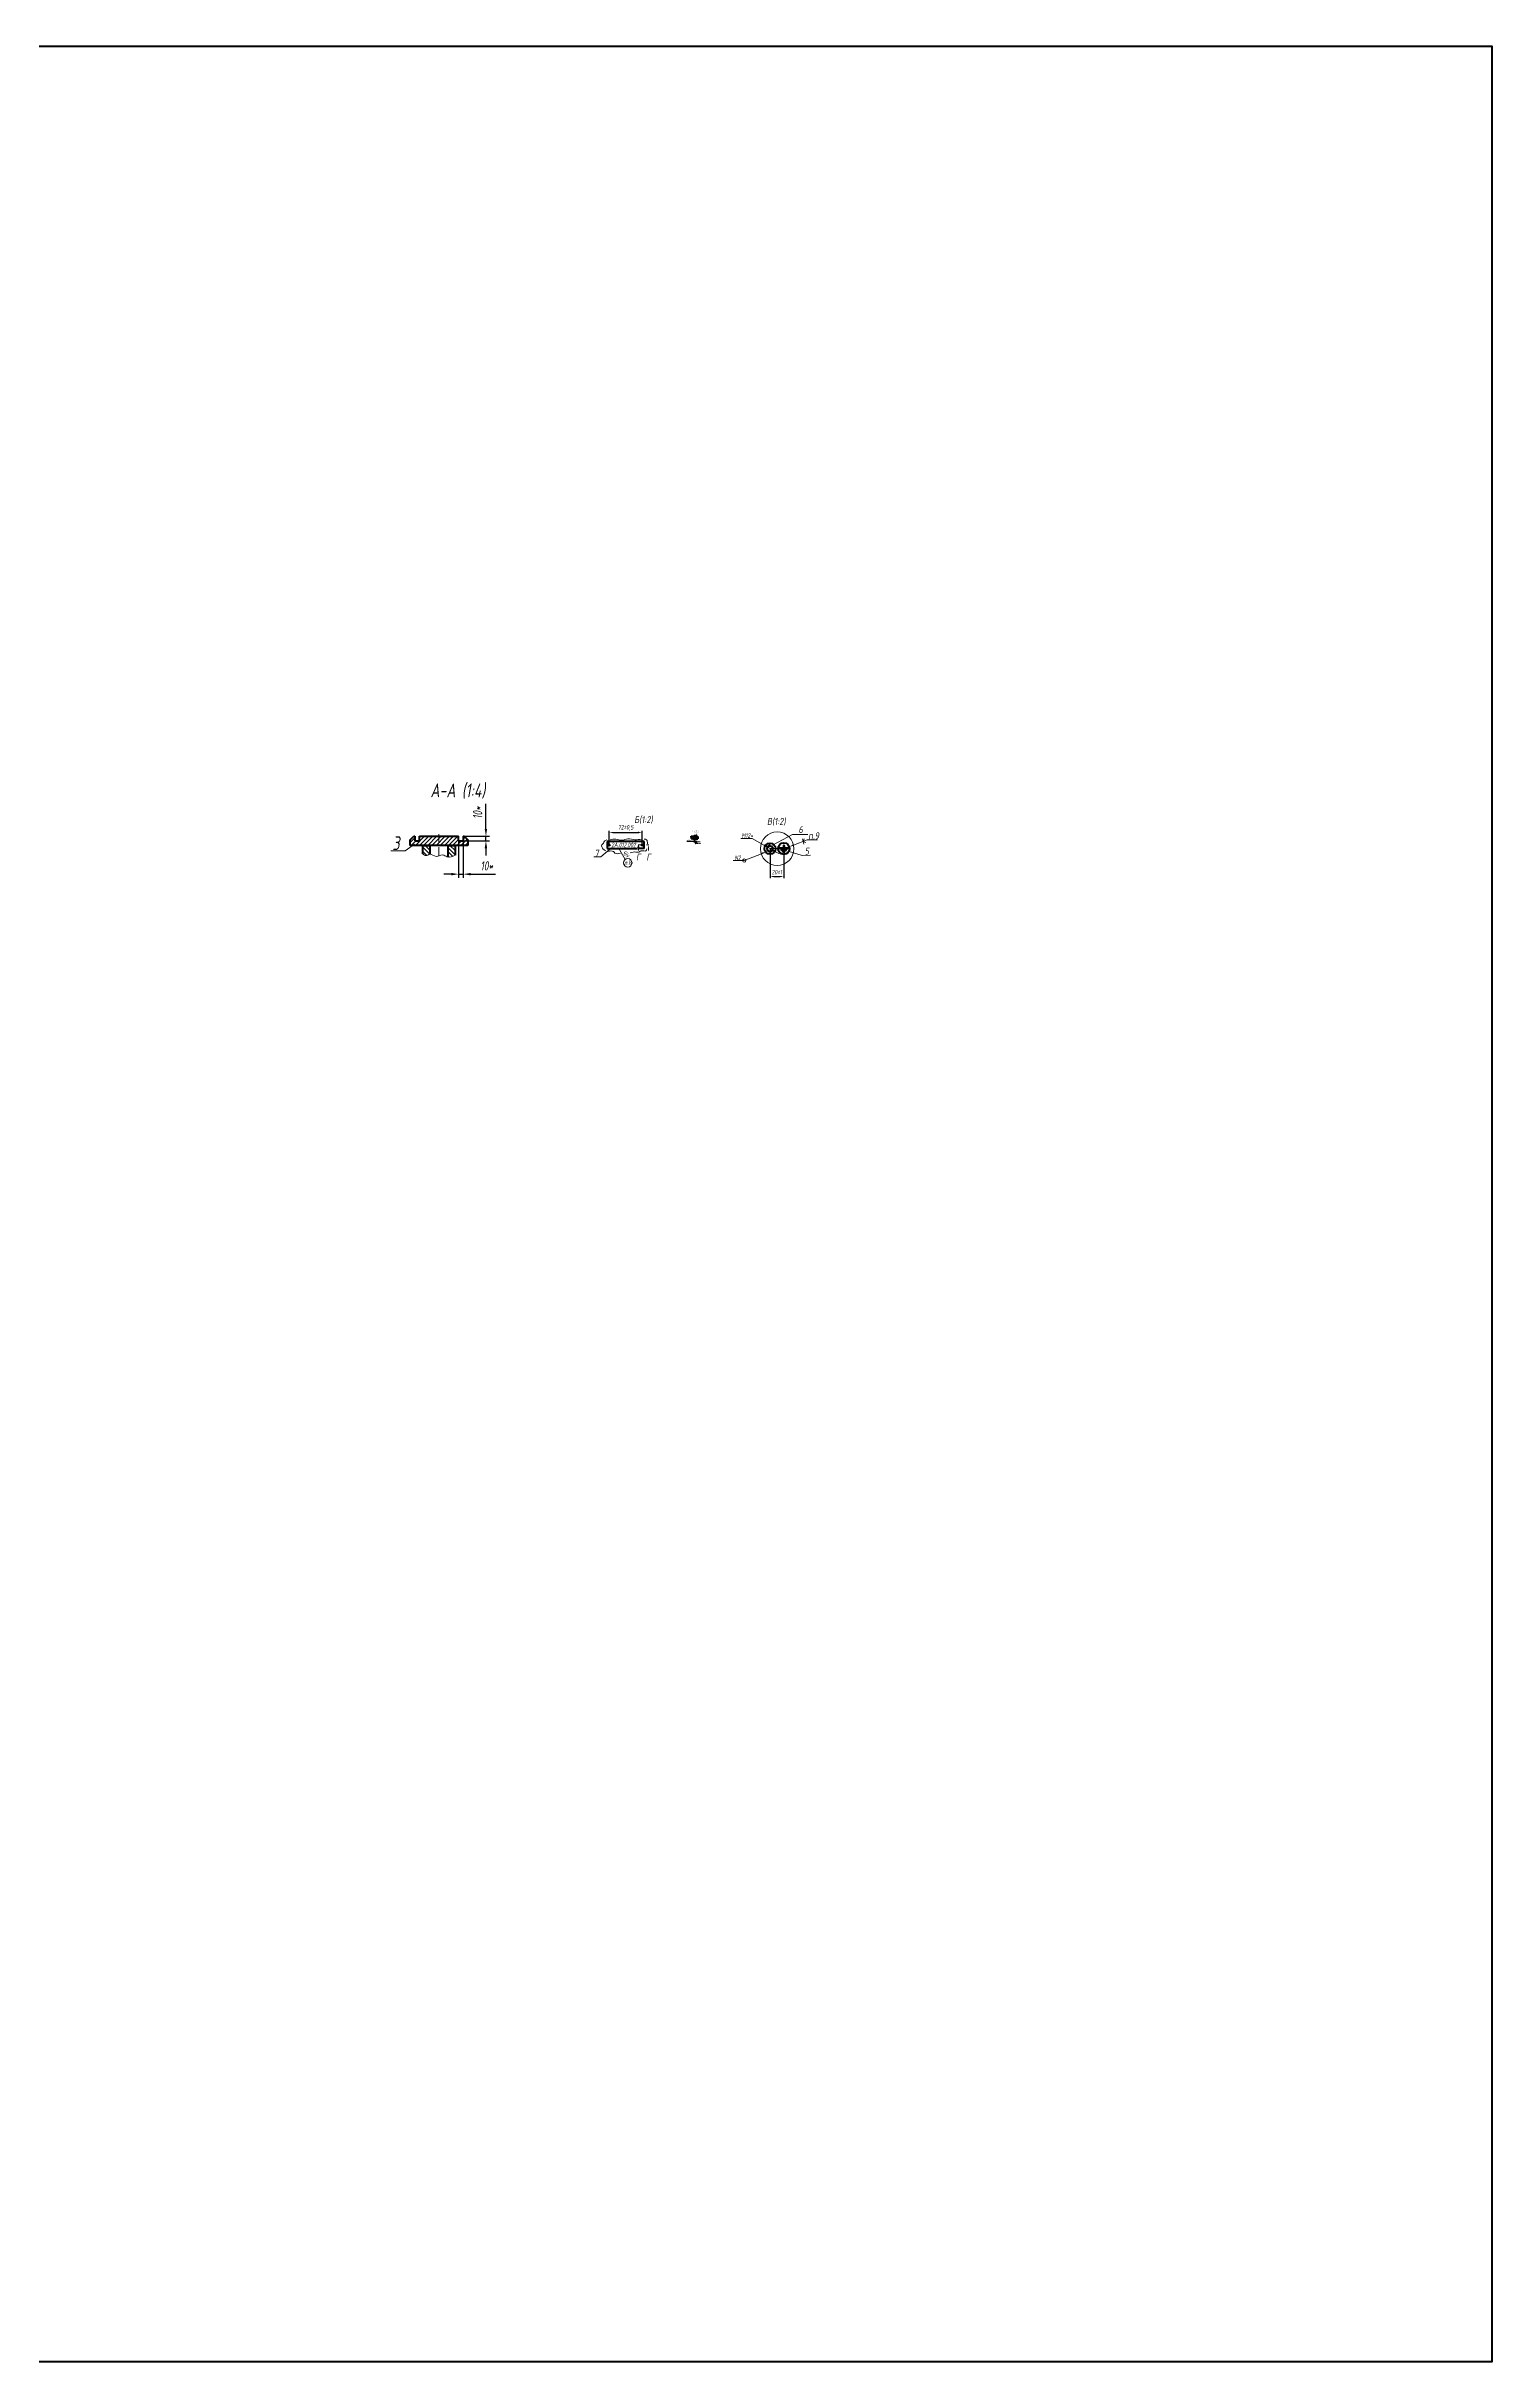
# Model space of a CAD drawing. Header units: millimetres. Extents: x 46486 to 69721, y 30372 to 52690.
# Drawn here: x 49622 to 52757, y 37806 to 42830 of the extents above; entities that cross this region are included whole.
import ezdxf

# ---------------------------------------------------------------- set-up
doc = ezdxf.new("R2010")
doc.units = ezdxf.units.MM
doc.linetypes.add('CENTER2', pattern=[28.575, 19.05, -3.175, 3.175, -3.175])
doc.linetypes.add('CENTERX2', pattern=[20.32, 12.7, -2.54, 2.54, -2.54])
doc.layers.add('РАЗМЕРЫ', color=7, linetype='Continuous', lineweight=18)
doc.styles.get("Standard").update_dxf_attribs({"font": 'simplex.shx', "width": 0.7, "oblique": 10})
doc.dimstyles.new('Stand2', dxfattribs={"dimtxt": 10, "dimasz": 8, "dimexe": 4, "dimexo": 0, "dimgap": 4, "dimtad": 1, "dimdec": 0, "dimzin": 0, "dimdsep": 46, "dimtxsty": 'Standard', "dimcen": 0, "dimadec": 0, "dimazin": 0, "dimtfac": 1, "dimtdec": 0, "dimtmove": 0, "dimatfit": 3, "dimfxl": 0.18, "dimtolj": 1, "dimtzin": 0, "dimarcsym": 0})
doc.dimstyles.new('STAND2-1', dxfattribs={"dimtxt": 2.5, "dimasz": 2, "dimexe": 2, "dimexo": 0, "dimgap": 1, "dimtad": 1, "dimdec": 0, "dimzin": 0, "dimdsep": 46, "dimtxsty": 'Standard', "dimcen": 0, "dimadec": 0, "dimazin": 0, "dimtfac": 1, "dimtdec": 0, "dimtmove": 0, "dimatfit": 3, "dimfxl": 3, "dimtolj": 1, "dimtzin": 0, "dimarcsym": 1})
doc.dimstyles.new('Stand4', dxfattribs={"dimtxt": 20, "dimasz": 16, "dimexe": 8, "dimexo": 0, "dimgap": 8, "dimtad": 1, "dimdec": 0, "dimzin": 0, "dimdsep": 46, "dimtxsty": 'Standard', "dimcen": 0, "dimadec": 0, "dimazin": 0, "dimtfac": 1, "dimtdec": 0, "dimtmove": 0, "dimatfit": 3, "dimfxl": 0.18, "dimtolj": 1, "dimtzin": 0, "dimarcsym": 0})

# ---------------------------------------------------------------- blocks, each defined once
blk = doc.blocks.new('*D5957')
at = {"layer": 'РАЗМЕРЫ', "color": 0, "lineweight": 18, "insert": (50514.5, 41214.4), "char_height": 30, "attachment_point": 5, "rotation": 359.8985}
blk.add_mtext('\\A1;А-А (1:4)', dxfattribs=at)
blk = doc.blocks.new('*D5958')
at = {"layer": 'DEFPOINTS', "color": 0, "lineweight": 18}
for p in [(50525.9, 41116.3), (50525.9, 41106.3), (50575.3, 41116.3)]:
    blk.add_point(p, dxfattribs=at)
at = {"layer": 'РАЗМЕРЫ', "color": 0, "lineweight": -2}
for p, q in [((50575.3, 41132.3), (50575.3, 41186.7)), ((50575.3, 41132.3), (50575.3, 41186.7)), ((50525.9, 41116.3), (50583.3, 41116.3)), ((50525.9, 41106.3), (50583.3, 41106.3)), ((50575.3, 41106.3), (50575.3, 41116.3)), ((50575.3, 41090.3), (50575.3, 41074.3))]:
    blk.add_line(p, q, dxfattribs=at)
at = {"layer": 'РАЗМЕРЫ', "color": 0, "lineweight": 18}
for points in [[(50572.6, 41132.3), (50577.9, 41132.3), (50575.3, 41116.3)], [(50577.9, 41090.3), (50572.6, 41090.3), (50575.3, 41106.3)]]:
    blk.add_solid(points, dxfattribs=at)
at = {"layer": 'РАЗМЕРЫ', "color": 0, "lineweight": 18, "insert": (50557.3, 41167.5), "char_height": 20, "attachment_point": 5, "rotation": 90}
blk.add_mtext('\\A1;10*', dxfattribs=at)
blk = doc.blocks.new('*D5959')
at = {"layer": 'DEFPOINTS', "color": 0, "lineweight": 18}
for p in [(50515.9, 41106.3), (50525.9, 41106.3), (50525.9, 41034.1)]:
    blk.add_point(p, dxfattribs=at)
at = {"layer": 'РАЗМЕРЫ', "color": 0, "lineweight": -2}
for p, q in [((50515.9, 41106.3), (50515.9, 41026.1)), ((50525.9, 41106.3), (50525.9, 41026.1)), ((50499.9, 41034.1), (50483.9, 41034.1)), ((50515.9, 41034.1), (50525.9, 41034.1)), ((50541.9, 41034.1), (50596.3, 41034.1)), ((50541.9, 41034.1), (50596.3, 41034.1))]:
    blk.add_line(p, q, dxfattribs=at)
at = {"layer": 'РАЗМЕРЫ', "color": 0, "lineweight": 18}
for points in [[(50499.9, 41031.4), (50499.9, 41036.7), (50515.9, 41034.1)], [(50541.9, 41036.7), (50541.9, 41031.4), (50525.9, 41034.1)]]:
    blk.add_solid(points, dxfattribs=at)
at = {"layer": 'РАЗМЕРЫ', "color": 0, "lineweight": 18, "insert": (50577.1, 41052.1), "char_height": 20, "attachment_point": 5}
blk.add_mtext('\\A1;10*', dxfattribs=at)
blk = doc.blocks.new('*D5960')
at = {"layer": 'РАЗМЕРЫ', "color": 0, "lineweight": 18, "insert": (50380.4, 41101.4), "char_height": 30, "attachment_point": 5, "rotation": 359.8985}
blk.add_mtext('\\A1;3', dxfattribs=at)
blk = doc.blocks.new('*D5962')
at = {"layer": 'DEFPOINTS', "color": 0, "lineweight": 18}
for p in [(50842.6, 41097.4), (50914.6, 41124.3), (50914.6, 41097.4)]:
    blk.add_point(p, dxfattribs=at)
at = {"layer": 'РАЗМЕРЫ', "color": 0, "lineweight": -2}
for p, q in [((50842.6, 41097.4), (50842.6, 41128.3)), ((50850.6, 41124.3), (50906.6, 41124.3)), ((50914.6, 41097.4), (50914.6, 41128.3))]:
    blk.add_line(p, q, dxfattribs=at)
at = {"layer": 'РАЗМЕРЫ', "color": 0, "lineweight": 18}
for points in [[(50850.6, 41125.6), (50850.6, 41123), (50842.6, 41124.3)], [(50906.6, 41123), (50906.6, 41125.6), (50914.6, 41124.3)]]:
    blk.add_solid(points, dxfattribs=at)
at = {"layer": 'РАЗМЕРЫ', "color": 0, "lineweight": 18, "insert": (50878.6, 41134.7), "char_height": 10, "attachment_point": 5}
blk.add_mtext('\\A1;72±0,5', dxfattribs=at)
blk = doc.blocks.new('*D5963')
at = {"layer": 'РАЗМЕРЫ', "color": 0, "lineweight": 18, "insert": (50873.9, 41097.4), "char_height": 10, "attachment_point": 5, "rotation": 359.6202}
blk.add_mtext('\\A1;2А.012.002', dxfattribs=at)
blk = doc.blocks.new('*D5964')
at = {"layer": 'РАЗМЕРЫ', "color": 0, "lineweight": 18, "insert": (50917.1, 41151.7), "char_height": 15, "attachment_point": 5, "rotation": 359.8985}
blk.add_mtext('\\A1;Б(1:2)', dxfattribs=at)
blk = doc.blocks.new('*D5965')
at = {"layer": 'РАЗМЕРЫ', "color": 0, "lineweight": 18, "insert": (50883, 41059.2), "char_height": 10, "attachment_point": 5, "rotation": 4.759}
blk.add_mtext('\\A1;п.8', dxfattribs=at)
blk = doc.blocks.new('*D5966')
at = {"layer": 'РАЗМЕРЫ', "color": 0, "lineweight": 18, "insert": (50879, 41077.9), "char_height": 10, "attachment_point": 5, "rotation": 304.2193}
blk.add_mtext('\\A1;ЧН', dxfattribs=at)
blk = doc.blocks.new('*D5967')
at = {"layer": 'РАЗМЕРЫ', "color": 0, "lineweight": 18, "insert": (50815.7, 41079.9), "char_height": 15, "attachment_point": 5, "rotation": 359.8985}
blk.add_mtext('\\A1;7', dxfattribs=at)
blk = doc.blocks.new('*D5968')
at = {"layer": 'РАЗМЕРЫ', "color": 0, "lineweight": 18, "insert": (50905.9, 41071.1), "char_height": 15, "attachment_point": 5, "rotation": 359.8985}
blk.add_mtext('\\A1;Г', dxfattribs=at)
blk = doc.blocks.new('*D5969')
at = {"layer": 'РАЗМЕРЫ', "color": 0, "lineweight": 18, "insert": (50928.3, 41071.1), "char_height": 15, "attachment_point": 5, "rotation": 359.8985}
blk.add_mtext('\\A1;Г', dxfattribs=at)
blk = doc.blocks.new('*D5970')
at = {"layer": 'РАЗМЕРЫ', "color": 0, "lineweight": 18, "insert": (51205.3, 41147.8), "char_height": 15, "attachment_point": 5, "rotation": 359.8985}
blk.add_mtext('\\A1;В(1:2)', dxfattribs=at)
blk = doc.blocks.new('*D5971')
at = {"layer": 'РАЗМЕРЫ', "color": 0, "lineweight": 18, "insert": (51258.1, 41130.8), "char_height": 15, "attachment_point": 5, "rotation": 0.1015}
blk.add_mtext('\\A1;6', dxfattribs=at)
blk = doc.blocks.new('*D5972')
at = {"layer": 'РАЗМЕРЫ', "color": 0, "lineweight": 18, "insert": (51271.9, 41084.1), "char_height": 15, "attachment_point": 5, "rotation": 0.1015}
blk.add_mtext('\\A1;5', dxfattribs=at)
blk = doc.blocks.new('*D5973')
at = {"layer": 'РАЗМЕРЫ', "color": 0, "lineweight": 18, "insert": (51286.4, 41117.3), "char_height": 15, "attachment_point": 5, "rotation": 0.1015}
blk.add_mtext('\\A1;п.9', dxfattribs=at)
blk = doc.blocks.new('*D5974')
at = {"layer": 'DEFPOINTS', "color": 0, "lineweight": 18}
for p in [(51191.6, 41089.5), (51221.6, 41089.5), (51221.6, 41029.1)]:
    blk.add_point(p, dxfattribs=at)
at = {"layer": 'РАЗМЕРЫ', "color": 0, "lineweight": -2}
for p, q in [((51191.6, 41089.5), (51191.6, 41025.1)), ((51221.6, 41089.5), (51221.6, 41025.1)), ((51199.6, 41029.1), (51213.6, 41029.1))]:
    blk.add_line(p, q, dxfattribs=at)
at = {"layer": 'РАЗМЕРЫ', "color": 0, "lineweight": 18}
for points in [[(51199.6, 41030.4), (51199.6, 41027.8), (51191.6, 41029.1)], [(51213.6, 41027.8), (51213.6, 41030.4), (51221.6, 41029.1)]]:
    blk.add_solid(points, dxfattribs=at)
at = {"layer": 'РАЗМЕРЫ', "color": 0, "lineweight": 18, "insert": (51206.5, 41038.5), "char_height": 10, "attachment_point": 5}
blk.add_mtext('\\A1;20±1', dxfattribs=at)
blk = doc.blocks.new('*D5975')
at = {"layer": 'РАЗМЕРЫ', "color": 0, "lineweight": 18, "insert": (51142.3, 41117.8), "char_height": 10, "attachment_point": 5, "rotation": 0.1015}
blk.add_mtext('\\A1;М12*', dxfattribs=at)
blk = doc.blocks.new('*D5976')
at = {"layer": 'РАЗМЕРЫ', "color": 0, "lineweight": 18, "insert": (51121.4, 41069.6), "char_height": 10, "attachment_point": 5, "rotation": 0.1015}
blk.add_mtext('\\A1;N2', dxfattribs=at)
blk = doc.blocks.new('*D5977')
at = {"layer": 'РАЗМЕРЫ', "color": 0, "lineweight": 18, "insert": (51028.9, 41126.4), "char_height": 3.75, "attachment_point": 5, "rotation": 359.8985}
blk.add_mtext('\\A1;Г-Г(2:1)', dxfattribs=at)
blk = doc.blocks.new('*D5978')
at = {"layer": 'РАЗМЕРЫ', "color": 0, "lineweight": 18, "insert": (51031.9, 41120.7), "char_height": 3.75, "attachment_point": 5, "rotation": 359.8985}
blk.add_mtext('\\A1;8', dxfattribs=at)
blk = doc.blocks.new('*D5979')
at = {"layer": 'DEFPOINTS', "color": 0, "lineweight": 18}
for p in [(51027.2, 41110.2), (51028.8, 41110.2), (51028.8, 41105.1)]:
    blk.add_point(p, dxfattribs=at)
at = {"layer": 'РАЗМЕРЫ', "color": 0, "lineweight": -2}
for p, q in [((51027.2, 41105.1), (51011.2, 41105.1)), ((51027.2, 41105.1), (51011.2, 41105.1)), ((51025.2, 41105.1), (51023.2, 41105.1)), ((51027.2, 41110.2), (51027.2, 41103.1)), ((51027.2, 41105.1), (51028.8, 41105.1)), ((51028.8, 41110.2), (51028.8, 41103.1)), ((51030.8, 41105.1), (51032.8, 41105.1))]:
    blk.add_line(p, q, dxfattribs=at)
at = {"layer": 'РАЗМЕРЫ', "color": 0, "lineweight": 18}
for points in [[(51025.2, 41104.8), (51025.2, 41105.5), (51027.2, 41105.1)], [(51030.8, 41105.5), (51030.8, 41104.8), (51028.8, 41105.1)]]:
    blk.add_solid(points, dxfattribs=at)
at = {"layer": 'РАЗМЕРЫ', "color": 0, "lineweight": 18, "insert": (51015.7, 41107.4), "char_height": 2.5, "attachment_point": 5}
blk.add_mtext('\\A1;М3-7Н', dxfattribs=at)
blk = doc.blocks.new('*D5980')
at = {"layer": 'РАЗМЕРЫ', "color": 0, "lineweight": 18, "insert": (51036.4, 41102.1), "char_height": 2.5, "attachment_point": 5, "rotation": 359.8985}
blk.add_mtext('\\A1;Ra 6,3', dxfattribs=at)

msp = doc.modelspace()

# ---------------------------------------------------------------- hatches: boundary and pattern name
at = {"layer": 'РАЗМЕРЫ', "lineweight": 18}
h = msp.add_hatch(dxfattribs=at)
h.set_pattern_fill('ANSI31', color=256, scale=2)
h.set_pattern_definition([(45, (-1074074.873, -797271.867), (-4.49012806, 4.49012806), [])])
edge = h.paths.add_edge_path()
edge.add_line((50420.85, 41116.26), (50420.85, 41106.26))
edge.add_line((50420.85, 41106.26), (50430.85, 41106.26))
edge.add_line((50430.85, 41106.26), (50430.85, 41116.26))
edge.add_line((50430.85, 41116.26), (50515.85, 41116.26))
edge.add_line((50515.85, 41106.26), (50515.85, 41116.26))
edge.add_line((50515.85, 41106.26), (50525.85, 41106.26))
edge.add_line((50525.85, 41116.26), (50525.85, 41106.26))
edge.add_line((50525.85, 41116.26), (50527.85, 41116.26))
edge.add_line((50527.85, 41116.26), (50535.85, 41108.26))
edge.add_line((50535.85, 41108.26), (50535.85, 41096.26))
edge.add_line((50535.85, 41096.26), (50410.85, 41096.26))
edge.add_line((50410.85, 41096.26), (50410.85, 41108.26))
edge.add_line((50410.85, 41108.26), (50418.85, 41116.26))
edge.add_line((50418.85, 41116.26), (50420.85, 41116.26))
h = msp.add_hatch(color=0, dxfattribs=at)
h.dxf.hatch_style = 1
h.paths.add_polyline_path([(50906.94, 41091.7), (50904.94, 41091.7), (50905.94, 41097.7)])
h = msp.add_hatch(color=0, dxfattribs=at)
h.dxf.hatch_style = 1
h.paths.add_polyline_path([(50929.28, 41091.7), (50927.28, 41091.7), (50928.28, 41097.7)])
h = msp.add_hatch(dxfattribs=at)
h.set_pattern_fill('ANSI31', color=256, scale=0.25, angle=90)
h.set_pattern_definition([(135, (-1073656.5648, -799767.8681), (-0.56126600757, -0.56126600757), [])])
edge = h.paths.add_edge_path()
edge.add_spline(control_points=[(51026.43, 41110.14), (51026.69, 41110.15), (51026.95, 41110.17), (51027.21, 41110.17), (51027.21, 41110.17)], knot_values=[0, 0, 0, 0, 0.7850896, 0.7850898, 0.7850898, 0.7850898, 0.7850898], weights=[1, 1, 1, 1, 1], degree=3, periodic=0)
edge.add_spline(control_points=[(51026.43, 41110.14), (51026.1, 41110.14), (51025.28, 41110.14), (51024.09, 41110.86), (51022.69, 41110.06), (51021.25, 41111.21), (51021.56, 41112.78), (51020.47, 41114.02), (51020.86, 41114.98), (51020.88, 41115.47)], knot_values=[0, 0, 0, 0, 0.9734268, 2.4618059, 3.7743078, 5.2073745, 6.8432284, 8.1362824, 9.603595, 9.603595, 9.603595, 9.603595], weights=[1, 1, 1, 1, 1, 1, 1, 1, 1, 1], degree=3, periodic=0)
edge.add_line((51020.88, 41115.47), (51027.21, 41115.47))
edge.add_line((51027.21, 41110.17), (51027.21, 41115.47))
edge = h.paths.add_edge_path()
edge.add_line((51034.86, 41115.47), (51034.86, 41110.49))
edge.add_spline(control_points=[(51028.81, 41110.17), (51029.55, 41110.19), (51030.91, 41110.73), (51032.69, 41109.75), (51033.87, 41110.6), (51034.55, 41110.52), (51034.86, 41110.49)], knot_values=[2.3935937, 2.3935937, 2.3935937, 2.3935937, 4.5853584, 6.5524141, 7.6387886, 8.5449006, 8.5449006, 8.5449006, 8.5449006], weights=[1, 1, 1, 1, 1, 1, 1], degree=3, periodic=0)
edge.add_line((51028.81, 41115.47), (51028.81, 41110.17))
edge.add_line((51028.81, 41115.47), (51034.86, 41115.47))
h = msp.add_hatch(dxfattribs=at)
h.set_pattern_fill('ANSI31', color=256, scale=0.25)
h.set_pattern_definition([(45, (-1073656.5648, -799767.8681), (-0.56126600757, 0.56126600757), [])])
edge = h.paths.add_edge_path()
edge.add_spline(control_points=[(51020.88, 41115.47), (51020.88, 41115.47), (51020.9, 41115.81), (51020.83, 41116.14), (51020.76, 41116.47)], knot_values=[9.603595, 9.603595, 9.603595, 9.603595, 9.6035953, 10.6115777, 10.6115777, 10.6115777, 10.6115777], weights=[1, 1, 1, 1, 1], degree=3, periodic=0)
edge.add_line((51020.76, 41116.47), (51027.11, 41116.47))
edge.add_line((51027.11, 41116.47), (51027.11, 41115.47))
edge.add_line((51020.88, 41115.47), (51027.11, 41115.47))
edge = h.paths.add_edge_path()
edge.add_line((51032.07, 41116.47), (51032.07, 41115.47))
edge.add_line((51028.91, 41115.47), (51032.07, 41115.47))
edge.add_line((51028.91, 41116.47), (51028.91, 41115.47))
edge.add_line((51028.91, 41116.47), (51032.07, 41116.47))
h = msp.add_hatch(color=0, dxfattribs=at)
h.dxf.hatch_style = 1
h.paths.add_polyline_path([(51028.05, 41103.3), (51027.21, 41105.15), (51028.6, 41103.67)])
h = msp.add_hatch(color=0, dxfattribs=at)
h.dxf.hatch_style = 1
edge = h.paths.add_edge_path()
edge.add_line((51201.56, 41082.79), (51197.64, 41085.95))
edge.add_arc((51191.62, 41089.53), 7, 329.24725, 331.97049)
edge.add_line((51197.8, 41086.24), (51202.53, 41084.52))
edge.add_arc((51191.62, 41089.53), 12, 325.86157, 335.3562, ccw=False)
edge = h.paths.add_edge_path()
edge.add_arc((51191.62, 41089.53), 12, 325.86157, 335.3562)
edge.add_line((51202.53, 41084.52), (51204.48, 41083.82))
edge.add_line((51204.48, 41083.82), (51203.17, 41081.49))
edge.add_line((51203.17, 41081.49), (51201.56, 41082.79))
edge = h.paths.add_edge_path()
edge.add_arc((51191.62, 41089.53), 12, 145.86153, 155.35617)
edge.add_line((51180.72, 41094.53), (51178.77, 41095.24))
edge.add_line((51178.77, 41095.24), (51180.08, 41097.56))
edge.add_line((51180.08, 41097.56), (51181.69, 41096.26))
edge = h.paths.add_edge_path()
edge.add_arc((51191.62, 41089.53), 7, 149.24725, 151.97049)
edge.add_line((51185.45, 41092.82), (51180.72, 41094.53))
edge.add_arc((51191.62, 41089.53), 12, 145.86153, 155.35617, ccw=False)
edge.add_line((51181.69, 41096.26), (51185.61, 41093.11))
edge = h.paths.add_edge_path()
edge.add_line((51196.85, 41086.58), (51197.8, 41086.24))
edge.add_arc((51191.62, 41089.53), 7, 329.24725, 331.97049, ccw=False)
edge.add_line((51197.64, 41085.95), (51196.85, 41086.58))
edge = h.paths.add_edge_path()
edge.add_line((51186.4, 41092.47), (51185.61, 41093.11))
edge.add_arc((51191.62, 41089.53), 7, 149.24725, 151.97049)
edge.add_line((51185.45, 41092.82), (51186.4, 41092.47))
h = msp.add_hatch(color=256, dxfattribs=at)
h.dxf.hatch_style = 1
h.paths.add_polyline_path([(51233.44, 41093.61), (51242.15, 41098.8), (51242.76, 41097.24), (51243.36, 41095.69)])
h = msp.add_hatch(dxfattribs=at)
h.set_pattern_fill('ANSI31', color=256, scale=2, angle=90)
h.set_pattern_definition([(135, (-1074074.873, -797271.867), (-4.49012806, -4.49012806), [])])
edge = h.paths.add_edge_path()
edge.add_line((50453.35, 41096.26), (50453.35, 41077.18))
edge.add_spline(control_points=[(50438.35, 41078.45), (50440.56, 41076.41), (50445.17, 41072.14), (50450.58, 41076.76), (50453.34, 41077.18), (50453.35, 41077.18)], knot_values=[0, 0, 0, 0, 7.9323947, 16.5810714, 16.6075048, 16.6075048, 16.6075048, 16.6075048], weights=[1, 1, 1, 1, 1, 1], degree=3, periodic=0)
edge.add_line((50438.35, 41078.45), (50438.35, 41096.26))
edge.add_line((50438.35, 41096.26), (50453.35, 41096.26))
edge = h.paths.add_edge_path()
edge.add_line((50493.35, 41071.4), (50493.35, 41096.26))
edge.add_line((50493.35, 41096.26), (50508.35, 41096.26))
edge.add_line((50508.35, 41096.26), (50508.35, 41075.16))
edge.add_spline(control_points=[(50493.35, 41071.4), (50498.2, 41070.78), (50503.28, 41072.97), (50508.35, 41075.16)], knot_values=[58.5914709, 58.5914709, 58.5914709, 58.5914709, 73.8144548, 73.8144548, 73.8144548, 73.8144548], weights=[1, 1, 1, 1], degree=3, periodic=0)
h = msp.add_hatch(color=0, dxfattribs=at)
h.dxf.hatch_style = 1
h.paths.add_polyline_path([(51171.91, 41080.59), (51174.26, 41078.95), (51182.18, 41082.12)])

# ---------------------------------------------------------------- linework, layer by layer
at = {"color": 7, "linetype": 'Continuous', "lineweight": 40}
for p, q in [((50410.85, 41108.26), (50418.85, 41116.26)), ((50410.85, 41096.26), (50410.85, 41108.26)), ((50418.85, 41116.26), (50420.85, 41116.26)), ((50420.85, 41116.26), (50420.85, 41106.26)), ((50420.85, 41106.26), (50430.85, 41106.26)), ((50430.85, 41116.26), (50515.85, 41116.26)), ((50430.85, 41106.26), (50430.85, 41116.26)), ((50515.85, 41106.26), (50515.85, 41116.26)), ((50515.85, 41106.26), (50525.85, 41106.26)), ((50525.85, 41116.26), (50525.85, 41106.26)), ((50525.85, 41116.26), (50527.85, 41116.26)), ((50527.85, 41116.26), (50535.85, 41108.26)), ((50535.85, 41108.26), (50535.85, 41096.26)), ((50535.85, 41096.26), (50410.85, 41096.26)), ((50438.35, 41096.26), (50453.35, 41096.26)), ((50438.35, 41078.45), (50438.35, 41096.26)), ((50453.35, 41096.26), (50453.35, 41077.18)), ((50493.35, 41096.26), (50508.35, 41096.26)), ((50493.35, 41071.4), (50493.35, 41096.26)), ((50508.35, 41096.26), (50508.35, 41075.16)), ((51212.99, 41091.53), (51220.72, 41091.53)), ((51230.25, 41089.73), (51212.99, 41089.73)), ((51216.59, 41087.93), (51226.65, 41087.93)), ((51226.65, 41086.13), (51216.59, 41086.13)), ((51220.19, 41084.33), (51223.05, 41084.33)), ((51223.05, 41082.53), (51220.19, 41082.53)), ((51220.72, 41095.63), (51220.72, 41091.53)), ((51222.52, 41095.63), (51222.52, 41091.53)), ((51222.52, 41091.53), (51230.25, 41091.53))]:
    msp.add_line(p, q, dxfattribs=at)
at = {"color": 7, "linetype": 'Continuous', "lineweight": 18}
msp.add_circle((51207.19, 41089.31), 36.35, dxfattribs=at)
at = {"color": 7, "linetype": 'Continuous', "lineweight": 40}
for centre, radius in [((51191.62, 41089.53), 12), ((51221.62, 41089.53), 12.5), ((51191.62, 41089.53), 6)]:
    msp.add_circle(centre, radius, dxfattribs=at)
for centre, start, end in [((51212.99, 41090.63), 89.99975, 180.00024), ((51212.99, 41090.63), 179.99974, 270.00028), ((51216.59, 41087.03), 89.99972, 180.00026), ((51216.59, 41087.03), 179.99975, 270.00027), ((51220.19, 41083.43), 89.99972, 180.00025), ((51220.19, 41083.43), 179.99977, 270.00023), ((51221.62, 41095.63), 89.99977, 180.00023), ((51221.62, 41095.63), 359.99977, 90.00023), ((51223.05, 41083.43), 359.99975, 90.00028), ((51223.05, 41083.43), 269.99977, 0.00023), ((51226.65, 41087.03), 359.99974, 90.00028), ((51226.65, 41087.03), 269.99973, 0.00025), ((51230.25, 41090.63), 359.99976, 90.00025), ((51230.25, 41090.63), 269.99972, 0.00026)]:
    msp.add_arc(centre, 0.9, start, end, dxfattribs=at)
at = {"layer": 'РАЗМЕРЫ', "lineweight": 18}
for p, q in [((50420.19, 41098.99), (50400.15, 41084.68)), ((50400.15, 41084.68), (50368.82, 41084.68)), ((51191.62, 41089.53), (51221.62, 41089.53))]:
    msp.add_line(p, q, dxfattribs=at)
at = {"layer": 'РАЗМЕРЫ', "linetype": 'CENTER2', "lineweight": 18}
msp.add_line((50473.35, 41120.94), (50473.35, 41073.83), dxfattribs=at)
at = {"layer": 'РАЗМЕРЫ', "color": 0, "lineweight": 40}
for p, q in [((50838.63, 41104.9), (50838.63, 41089.9)), ((50918.63, 41104.9), (50838.63, 41104.9)), ((50918.63, 41089.9), (50918.63, 41104.9)), ((51020.76, 41116.47), (51032.07, 41116.47)), ((51032.07, 41115.47), (51020.88, 41115.47)), ((51029.51, 41116.47), (51026.51, 41116.47)), ((51027.21, 41116.47), (51027.11, 41116.47)), ((51027.11, 41116.47), (51027.11, 41115.47)), ((51027.21, 41110.17), (51027.21, 41116.47)), ((51027.21, 41116.47), (51027.31, 41116.47)), ((51027.21, 41110.67), (51028.81, 41110.67)), ((51027.21, 41110.67), (51027.41, 41110.47)), ((51027.31, 41116.47), (51027.31, 41110.17)), ((51027.41, 41110.47), (51028.62, 41110.47)), ((51027.81, 41117.31), (51027.81, 41117.56)), ((51027.81, 41117.56), (51027.81, 41117.31)), ((51027.81, 41117.31), (51028.21, 41117.31)), ((51028.01, 41110.47), (51028.01, 41110.67)), ((51028.21, 41117.31), (51028.21, 41117.56)), ((51028.81, 41110.67), (51028.62, 41110.47)), ((51028.81, 41116.47), (51028.71, 41116.47)), ((51028.71, 41116.47), (51028.71, 41110.17)), ((51028.81, 41110.47), (51028.81, 41116.47)), ((51028.81, 41116.47), (51028.81, 41110.17)), ((51028.81, 41116.47), (51028.91, 41116.47)), ((51028.91, 41116.47), (51028.91, 41115.47)), ((51032.07, 41116.47), (51032.07, 41115.47)), ((51032.07, 41115.47), (51034.86, 41115.47)), ((51034.86, 41115.47), (51034.86, 41110.49)), ((50838.63, 41089.9), (50904.06, 41089.9)), ((50918.63, 41089.9), (50907.35, 41089.9))]:
    msp.add_line(p, q, dxfattribs=at)
at = {"layer": 'РАЗМЕРЫ', "color": 0, "lineweight": 18}
for p, q in [((50840.86, 41097.4), (50844.44, 41097.4)), ((50841.34, 41096.65), (50843.7, 41098.45)), ((50841.56, 41096.35), (50843.93, 41098.16)), ((50842.63, 41099.1), (50842.63, 41095.56)), ((50904.94, 41091.7), (50905.94, 41097.7)), ((50910.38, 41097.7), (50905.3, 41097.7)), ((50905.94, 41097.7), (50906.94, 41091.7)), ((50906.63, 41122.95), (50906.63, 41125.62)), ((50906.63, 41125.62), (50906.63, 41125.62)), ((50912.86, 41097.4), (50916.44, 41097.4)), ((50913.34, 41096.65), (50915.7, 41098.45)), ((50913.56, 41096.35), (50915.93, 41098.16)), ((50914.63, 41099.1), (50914.63, 41095.56)), ((50928.91, 41097.7), (50923.83, 41097.7)), ((51030.5, 41100.22), (51028.32, 41103.48)), ((51028.59, 41116.99), (51030.43, 41118.57)), ((51031.05, 41100.82), (51029.73, 41103.1)), ((51030.43, 41118.57), (51033.29, 41118.57)), ((51030.5, 41100.22), (51041.05, 41100.27)), ((51031.05, 41100.82), (51033.07, 41104.32)), ((51033.07, 41104.32), (51040.39, 41104.38)), ((51153, 41111.28), (51128.37, 41111.28)), ((51179.43, 41096.4), (51153, 41111.28)), ((51180.08, 41097.56), (51178.77, 41095.24)), ((51186.4, 41092.47), (51180.08, 41097.56)), ((51197.34, 41096.67), (51240.56, 41120.41)), ((51240.56, 41120.41), (51273.38, 41120.41)), ((51242.66, 41097.27), (51272.51, 41108.43)), ((51261.86, 41110.62), (51264.8, 41099.08)), ((51263.33, 41104.85), (51265.38, 41110.49)), ((51263.33, 41104.85), (51268.97, 41102.8)), ((51272.51, 41108.43), (51294.63, 41108.43)), ((50824.3, 41071.89), (50809.21, 41071.89)), ((50847.45, 41091), (50824.3, 41071.89)), ((50862.69, 41091.23), (50877.15, 41066.04)), ((50906.94, 41091.7), (50904.94, 41091.7)), ((50905.94, 41091.7), (50905.94, 41085.15)), ((50928.28, 41091.7), (50928.28, 41085.15)), ((51135.73, 41063.54), (51112, 41063.54)), ((51135.73, 41063.54), (51182.18, 41082.12)), ((51178.77, 41095.24), (51186.4, 41092.47)), ((51196.85, 41086.58), (51186.4, 41092.47)), ((51203.17, 41081.49), (51196.85, 41086.58)), ((51196.85, 41086.58), (51204.48, 41083.82)), ((51203.82, 41082.66), (51203.17, 41081.49)), ((51204.48, 41083.82), (51203.82, 41082.66)), ((51210.79, 41078.73), (51203.82, 41082.66)), ((51231.25, 41084.33), (51261.32, 41074.92)), ((51261.32, 41074.92), (51279.71, 41075.03))]:
    msp.add_line(p, q, dxfattribs=at)
at = {"layer": 'РАЗМЕРЫ', "color": 0, "linetype": 'CENTERX2', "lineweight": 18}
msp.add_line((51028.01, 41117.92), (51028.01, 41109.69), dxfattribs=at)
at = {"layer": 'РАЗМЕРЫ', "color": 0, "lineweight": 200}
msp.add_lwpolyline([(46485.73, 42830.41), (52757.3, 42830.41), (52757.3, 37806.34), (46485.73, 37806.34)], close=True, dxfattribs=at)
at = {"layer": 'РАЗМЕРЫ', "color": 0, "lineweight": 40}
for centre in [(50842.63, 41097.4), (50914.63, 41097.4)]:
    msp.add_circle(centre, 1.5, dxfattribs=at)
at = {"layer": 'РАЗМЕРЫ', "color": 0, "lineweight": 18}
for centre, radius in [((50882.87, 41058.68), 9.32), ((51135.73, 41063.54), 3.5)]:
    msp.add_circle(centre, radius, dxfattribs=at)
at = {"layer": 'РАЗМЕРЫ', "color": 0, "lineweight": 40}
for centre, radius, start, end in [((51028.01, 41116), 1.57, 97.30595, 162.50768), ((51028.01, 41116), 1.57, 17.49232, 82.69405), ((51191.62, 41089.53), 7, 90, 0)]:
    msp.add_arc(centre, radius, start, end, dxfattribs=at)
at = {"layer": 'РАЗМЕРЫ', "color": 0, "lineweight": 18}
for points in [[(50837.83, 41108.26), (50832.22, 41105.75), (50830.31, 41101.04), (50826.51, 41097.84), (50829.81, 41088.52), (50835.62, 41085.01)], [(50845.03, 41108.8), (50856.86, 41109.7), (50870.48, 41107.5), (50883.41, 41110.8), (50898.24, 41108.9), (50912.57, 41110.2)], [(50918.63, 41110.1), (50923.49, 41108.9), (50925.5, 41099.78)], [(50867.19, 41079.71), (50855.16, 41079.91), (50851.75, 41083.21), (50840.03, 41083.21)], [(50924.45, 41088.75), (50922.2, 41084.84), (50913.48, 41084.84), (50906.42, 41082.14), (50894.39, 41082.14), (50888.53, 41080.18)]]:
    msp.add_spline(points, degree=3, dxfattribs=at)
at = {"layer": 'РАЗМЕРЫ', "color": 0, "lineweight": 40}
for points in [[(51026.43, 41110.14), (51025.46, 41110.21), (51024.02, 41110.59), (51022.73, 41110.37), (51021.58, 41111.23), (51021.29, 41112.84), (51020.75, 41114.01), (51020.88, 41115.47), (51020.76, 41116.47)], [(51026.43, 41110.14), (51027.21, 41110.17), (51027.31, 41110.17), (51028.05, 41110.25), (51028.71, 41110.17), (51028.81, 41110.17), (51031, 41110.39), (51032.94, 41110.09), (51033.95, 41110.49), (51034.86, 41110.49)]]:
    msp.add_spline(points, degree=3, dxfattribs=at)
at = {"layer": 'РАЗМЕРЫ', "lineweight": 18}
msp.add_spline([(50438.35, 41078.45), (50445.15, 41074.36), (50453.33, 41077.17), (50467.14, 41072.54), (50481.04, 41075.81), (50491.4, 41071.81), (50508.35, 41075.16)], degree=3, dxfattribs=at)

# ---------------------------------------------------------------- dimensions: what is measured, and where the dimension line sits
at = {"layer": 'РАЗМЕРЫ', "color": 0, "lineweight": 18}
for center, mpoint, text, dimstyle, override, picture, middle in [((50476.59, 41188.42), (50460.59, 41188.45), 'А-А (1:4)', 'Stand4', {"dimtxt": 30, "dimse1": 1, "dimsd1": 1, "dimsd2": 1, "dimtmove": 1}, '*D5957', (50514.43, 41188.35)), ((50879.24, 41138.82), (50863.24, 41138.84), 'Б(1:2)', 'Stand2', {"dimtxt": 15, "dimse1": 1, "dimsd1": 1, "dimsd2": 1, "dimtmove": 1}, '*D5964', (50917.07, 41138.75)), ((51167.43, 41134.82), (51151.43, 41134.85), 'В(1:2)', 'Stand2', {"dimtxt": 15, "dimse1": 1, "dimsd1": 1, "dimsd2": 1, "dimtmove": 1}, '*D5970', (51205.27, 41134.76)), ((50342.56, 41077.81), (50326.56, 41077.84), '3', 'Stand4', {"dimtxt": 30, "dimse1": 1, "dimsd1": 1, "dimsd2": 1, "dimtmove": 1}, '*D5960', (50380.4, 41077.75)), ((50991.01, 41123.19), (50975.01, 41123.21), 'Г-Г(2:1)', 'STAND2-1', {"dimtxt": 3.75, "dimse1": 1, "dimsd1": 1, "dimsd2": 1}, '*D5977', (51028.85, 41123.12)), ((50994.06, 41117.87), (50978.06, 41117.9), '8', 'STAND2-1', {"dimtxt": 3.75, "dimse1": 1, "dimsd1": 1, "dimsd2": 1, "dimtmove": 1}, '*D5978', (51031.89, 41117.81)), ((51026.97, 41099.56), (51022.97, 41099.57), 'Ra 6,3', 'STAND2-1', {"dimse1": 1, "dimsd1": 1, "dimsd2": 1}, '*D5980', (51036.43, 41099.55)), ((51161.22, 41108.44), (51169.22, 41108.45), 'М12*', 'Stand2', {"dimse1": 1, "dimsd1": 1, "dimsd2": 1}, '*D5975', (51142.3, 41108.4)), ((51277.01, 41118.92), (51285.01, 41118.93), '6', 'Stand2', {"dimtxt": 15, "dimse1": 1, "dimsd1": 1, "dimsd2": 1, "dimtmove": 1}, '*D5971', (51258.09, 41118.89)), ((51305.31, 41105.43), (51313.31, 41105.44), 'п.9', 'Stand2', {"dimtxt": 15, "dimse1": 1, "dimsd1": 1, "dimsd2": 1}, '*D5973', (51286.39, 41105.39)), ((50777.81, 41068.43), (50761.81, 41068.46), '7', 'Stand2', {"dimtxt": 15, "dimse1": 1, "dimsd1": 1, "dimsd2": 1, "dimtmove": 1}, '*D5967', (50815.64, 41068.36)), ((50868.08, 41059.71), (50852.08, 41059.74), 'Г', 'Stand2', {"dimtxt": 15, "dimse1": 1, "dimsd1": 1, "dimsd2": 1, "dimtmove": 1}, '*D5968', (50905.92, 41059.64)), ((50890.39, 41059.72), (50874.39, 41059.74), 'Г', 'Stand2', {"dimtxt": 15, "dimse1": 1, "dimsd1": 1, "dimsd2": 1, "dimtmove": 1}, '*D5969', (50928.23, 41059.65)), ((51140.36, 41060.26), (51148.36, 41060.28), 'N2', 'Stand2', {"dimse1": 1, "dimsd1": 1, "dimsd2": 1, "dimtmove": 1}, '*D5976', (51121.44, 41060.23)), ((51290.86, 41072.34), (51298.86, 41072.35), '5', 'Stand2', {"dimtxt": 15, "dimse1": 1, "dimsd1": 1, "dimsd2": 1, "dimtmove": 1}, '*D5972', (51271.94, 41072.3))]:
    dim = msp.add_radius_dim(center=center, mpoint=mpoint, text=text, dimstyle=dimstyle, override=override, dxfattribs=at)
    dim.commit()
    dim.dimension.update_dxf_attribs({"geometry": picture, "text_midpoint": middle, "dimtype": 164})
at = {"layer": 'РАЗМЕРЫ', "lineweight": 18}
dim = msp.add_linear_dim(base=(50575.25, 41116.26), p1=(50525.85, 41106.26), p2=(50525.85, 41116.26), angle=90, text='10*', dimstyle='Stand4', dxfattribs=at)
dim.commit()
dim.dimension.update_dxf_attribs({"geometry": '*D5958', "text_midpoint": (50557.25, 41167.46)})
dim = msp.add_linear_dim(base=(50525.85, 41034.06), p1=(50515.85, 41106.26), p2=(50525.85, 41106.26), text='10*', dimstyle='Stand4', dxfattribs=at)
dim.commit()
dim.dimension.update_dxf_attribs({"geometry": '*D5959', "text_midpoint": (50577.05, 41052.06)})
at = {"layer": 'РАЗМЕРЫ', "color": 0, "lineweight": 18}
for p1, p2, text, picture, middle in [((50821.82, 41088.34), (50824.82, 41088.32), '2А.012.002', '*D5963', (50873.79, 41087.99)), ((50842.3, 41115.8), (50843.99, 41113.32), 'ЧН', '*D5966', (50871.53, 41072.83)), ((50831.92, 41045.88), (50834.91, 41046.13), 'п.8', '*D5965', (50883.71, 41050.19))]:
    dim = msp.add_diameter_dim_2p(p1=p1, p2=p2, text=text, dimstyle='Stand2', override={"dimse1": 1, "dimsd1": 1, "dimsd2": 1}, dxfattribs=at)
    dim.commit()
    dim.dimension.update_dxf_attribs({"geometry": picture, "text_midpoint": middle, "dimtype": 163})
for base, p1, p2, text, dimstyle, picture, middle in [((50914.63, 41124.28), (50842.63, 41097.4), (50914.63, 41097.4), '72±0,5', 'Stand2', '*D5962', (50878.63, 41124.28)), ((51028.81, 41105.15), (51027.21, 41110.17), (51028.81, 41110.17), 'М3-7Н', 'STAND2-1', '*D5979', (51015.74, 41105.15)), ((51221.62, 41029.11), (51191.62, 41089.53), (51221.62, 41089.53), '20±1', 'Stand2', '*D5974', (51206.54, 41029.11))]:
    dim = msp.add_linear_dim(base=base, p1=p1, p2=p2, text=text, dimstyle=dimstyle, dxfattribs=at)
    dim.commit()
    dim.dimension.update_dxf_attribs({"geometry": picture, "text_midpoint": middle, "dimtype": 160})

doc.saveas('drawing.dxf')
